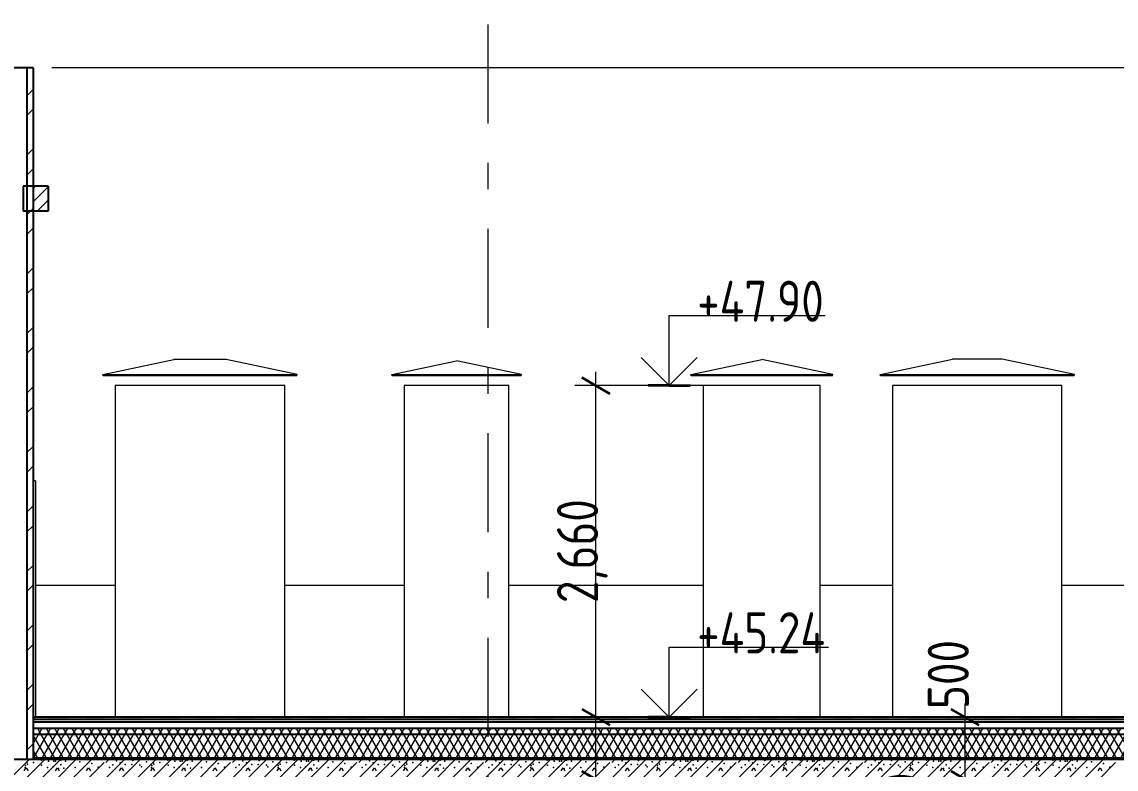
# Model space of a CAD drawing. Header units: millimetres. Extents: x 18162 to 7085488, y 72188 to 247925.
# Drawn here: x 4263873 to 4272658, y 149576 to 155571 of the extents above; entities that cross this region are included whole.
import ezdxf
from ezdxf.enums import TextEntityAlignment as Align

# ---------------------------------------------------------------- set-up
doc = ezdxf.new("R2010")
doc.units = ezdxf.units.MM
doc.header["$MEASUREMENT"] = 0
doc.linetypes.add('Double Dashed', pattern=[1093.611073, 529.166651, -211.666656, 141.111112, -211.666656])
for name, color, linetype in [('Archicad Doors', 7, 'Continuous'), ('Shell - Roof', 7, 'Continuous'), ('Structural - Bearing', 7, 'Continuous'), ('Structural - Grid', 7, 'Continuous')]:
    doc.layers.add(name, color=color, linetype=linetype)
doc.styles.add('GENERATED_STYLE_3', font='', dxfattribs={"width": 0.8})
doc.styles.get('GENERATED_STYLE_3').set_extended_font_data('ISOCPEUR MON')
doc.dimstyles.new('GENERATED_STYLE__12', dxfattribs={"dimtxt": 330.000007, "dimasz": 171, "dimexe": 0.18, "dimexo": 150, "dimgap": 0, "dimtad": 1, "dimdec": 0, "dimzin": 0, "dimdsep": 46, "dimtxsty": 'GENERATED_STYLE_3', "dimblk": 'ARROWHEAD_2', "dimblk1": 'ARROWHEAD_2', "dimblk2": 'ARROWHEAD_2', "dimcen": 0.09, "dimclrd": 13, "dimclre": 13, "dimclrt": 13, "dimadec": 0, "dimazin": 0, "dimtfac": 1, "dimtdec": 4, "dimtmove": 0, "dimatfit": 3, "dimfxl": 1, "dimtolj": 1, "dimtzin": 0, "dimarcsym": 0})
doc.dimstyles.new('GENERATED_STYLE__13', dxfattribs={"dimtxt": 330.000007, "dimasz": 171, "dimexe": 0.18, "dimexo": 0.0625, "dimgap": 0, "dimtad": 1, "dimdec": 0, "dimzin": 0, "dimdsep": 46, "dimtxsty": 'GENERATED_STYLE_3', "dimblk": 'ARROWHEAD_2', "dimblk1": 'ARROWHEAD_2', "dimblk2": 'ARROWHEAD_2', "dimcen": 0.09, "dimse1": 1, "dimse2": 1, "dimclrd": 13, "dimclre": 13, "dimclrt": 13, "dimadec": 0, "dimazin": 0, "dimtfac": 1, "dimtdec": 4, "dimtmove": 0, "dimatfit": 3, "dimfxl": 1, "dimtolj": 1, "dimtzin": 0, "dimarcsym": 0})
pattern_1 = [(45, (4294986.58, 104752.7), (-238.6485, 238.6485), []), (45, (4294907.03, 104832.26), (-238.6485, 238.6485), [])]
pattern_2 = [(0, (4294986.6, 104752.7), (0, 1169.134), [73.125, -601.875]), (0, (4295324.1, 105337.3), (0, 1169.134), [73.125, -601.875]), (60, (4294986.6, 104752.7), (-1012.5, 584.567), [73.125, -601.875]), (60, (4295661.6, 104752.7), (-1012.5, 584.567), [73.125, -601.875]), (120, (4295059.7, 104752.7), (1012.5, 584.567), [73.125, -601.875]), (120, (4295734.7, 104752.7), (1012.5, 584.567), [73.125, -601.875]), (0, (4294986.58, 104865.2), (0, 225), [0, -225, 0, -337.5]), (45, (4295099.08, 104865.2), (-159.099, 159.099), [0, -168.75, 0, -281.25])]
pattern_3 = [(60, (4294986.58, 104752.706), (-51.961524, 30), []), (120, (4294986.58, 104752.706), (51.961524, 30), [])]

# ---------------------------------------------------------------- blocks, each defined once
blk = doc.blocks.new('*X1446', base_point=(4294986.6, 104752.7))
at = {"layer": 'Structural - Bearing', "linetype": 'Continuous', "lineweight": 9}
for points in [[(4264238.8, 149662.7), (4264088.8, 149662.7), (4264088.8, 149652.7), (4264238.8, 149652.7)], [(4264538.8, 149662.7), (4264388.8, 149662.7), (4264388.8, 149652.7), (4264538.8, 149652.7)], [(4264838.8, 149662.7), (4264688.8, 149662.7), (4264688.8, 149652.7), (4264838.8, 149652.7)], [(4265138.8, 149662.7), (4264988.8, 149662.7), (4264988.8, 149652.7), (4265138.8, 149652.7)], [(4265438.8, 149662.7), (4265288.8, 149662.7), (4265288.8, 149652.7), (4265438.8, 149652.7)], [(4265738.8, 149662.7), (4265588.8, 149662.7), (4265588.8, 149652.7), (4265738.8, 149652.7)], [(4266038.8, 149662.7), (4265888.8, 149662.7), (4265888.8, 149652.7), (4266038.8, 149652.7)], [(4266338.8, 149662.7), (4266188.8, 149662.7), (4266188.8, 149652.7), (4266338.8, 149652.7)], [(4266638.8, 149662.7), (4266488.8, 149662.7), (4266488.8, 149652.7), (4266638.8, 149652.7)], [(4266938.8, 149662.7), (4266788.8, 149662.7), (4266788.8, 149652.7), (4266938.8, 149652.7)], [(4267238.8, 149662.7), (4267088.8, 149662.7), (4267088.8, 149652.7), (4267238.8, 149652.7)], [(4267538.8, 149662.7), (4267388.8, 149662.7), (4267388.8, 149652.7), (4267538.8, 149652.7)], [(4267838.8, 149662.7), (4267688.8, 149662.7), (4267688.8, 149652.7), (4267838.8, 149652.7)], [(4268138.8, 149662.7), (4267988.8, 149662.7), (4267988.8, 149652.7), (4268138.8, 149652.7)], [(4268438.8, 149662.7), (4268288.8, 149662.7), (4268288.8, 149652.7), (4268438.8, 149652.7)], [(4268738.8, 149662.7), (4268588.8, 149662.7), (4268588.8, 149652.7), (4268738.8, 149652.7)], [(4269038.8, 149662.7), (4268888.8, 149662.7), (4268888.8, 149652.7), (4269038.8, 149652.7)], [(4269338.8, 149662.7), (4269188.8, 149662.7), (4269188.8, 149652.7), (4269338.8, 149652.7)], [(4269638.8, 149662.7), (4269488.8, 149662.7), (4269488.8, 149652.7), (4269638.8, 149652.7)], [(4269938.8, 149662.7), (4269788.8, 149662.7), (4269788.8, 149652.7), (4269938.8, 149652.7)], [(4270238.8, 149662.7), (4270088.8, 149662.7), (4270088.8, 149652.7), (4270238.8, 149652.7)], [(4270538.8, 149662.7), (4270388.8, 149662.7), (4270388.8, 149652.7), (4270538.8, 149652.7)], [(4270838.8, 149662.7), (4270688.8, 149662.7), (4270688.8, 149652.7), (4270838.8, 149652.7)], [(4271138.8, 149662.7), (4270988.8, 149662.7), (4270988.8, 149652.7), (4271138.8, 149652.7)], [(4271438.8, 149662.7), (4271288.8, 149662.7), (4271288.8, 149652.7), (4271438.8, 149652.7)], [(4271738.8, 149662.7), (4271588.8, 149662.7), (4271588.8, 149652.7), (4271738.8, 149652.7)], [(4272038.8, 149662.7), (4271888.8, 149662.7), (4271888.8, 149652.7), (4272038.8, 149652.7)], [(4272338.8, 149662.7), (4272188.8, 149662.7), (4272188.8, 149652.7), (4272338.8, 149652.7)], [(4272638.8, 149662.7), (4272488.8, 149662.7), (4272488.8, 149652.7), (4272638.8, 149652.7)]]:
    blk.add_hatch(color=7, dxfattribs=at).paths.add_polyline_path(points)
blk = doc.blocks.new('*X1447', base_point=(4294986.6, 104752.7))
at = {"layer": 'Structural - Bearing', "linetype": 'Continuous', "lineweight": 9}
for points in [[(4264088.8, 149972.7), (4264238.8, 149972.7), (4264238.8, 149992.7), (4264088.8, 149992.7)], [(4264388.8, 149972.7), (4264538.8, 149972.7), (4264538.8, 149992.7), (4264388.8, 149992.7)], [(4264688.8, 149972.7), (4264838.8, 149972.7), (4264838.8, 149992.7), (4264688.8, 149992.7)], [(4264988.8, 149972.7), (4265138.8, 149972.7), (4265138.8, 149992.7), (4264988.8, 149992.7)], [(4265288.8, 149972.7), (4265438.8, 149972.7), (4265438.8, 149992.7), (4265288.8, 149992.7)], [(4265588.8, 149972.7), (4265738.8, 149972.7), (4265738.8, 149992.7), (4265588.8, 149992.7)], [(4265888.8, 149972.7), (4266038.8, 149972.7), (4266038.8, 149992.7), (4265888.8, 149992.7)], [(4266188.8, 149972.7), (4266338.8, 149972.7), (4266338.8, 149992.7), (4266188.8, 149992.7)], [(4266488.8, 149972.7), (4266638.8, 149972.7), (4266638.8, 149992.7), (4266488.8, 149992.7)], [(4266788.8, 149972.7), (4266938.8, 149972.7), (4266938.8, 149992.7), (4266788.8, 149992.7)], [(4267088.8, 149972.7), (4267238.8, 149972.7), (4267238.8, 149992.7), (4267088.8, 149992.7)], [(4267388.8, 149972.7), (4267538.8, 149972.7), (4267538.8, 149992.7), (4267388.8, 149992.7)], [(4267688.8, 149972.7), (4267838.8, 149972.7), (4267838.8, 149992.7), (4267688.8, 149992.7)], [(4267988.8, 149972.7), (4268138.8, 149972.7), (4268138.8, 149992.7), (4267988.8, 149992.7)], [(4268288.8, 149972.7), (4268438.8, 149972.7), (4268438.8, 149992.7), (4268288.8, 149992.7)], [(4268588.8, 149972.7), (4268738.8, 149972.7), (4268738.8, 149992.7), (4268588.8, 149992.7)], [(4268888.8, 149972.7), (4269038.8, 149972.7), (4269038.8, 149992.7), (4268888.8, 149992.7)], [(4269188.8, 149972.7), (4269338.8, 149972.7), (4269338.8, 149992.7), (4269188.8, 149992.7)], [(4269488.8, 149972.7), (4269638.8, 149972.7), (4269638.8, 149992.7), (4269488.8, 149992.7)], [(4269788.8, 149972.7), (4269938.8, 149972.7), (4269938.8, 149992.7), (4269788.8, 149992.7)], [(4270088.8, 149972.7), (4270238.8, 149972.7), (4270238.8, 149992.7), (4270088.8, 149992.7)], [(4270388.8, 149972.7), (4270538.8, 149972.7), (4270538.8, 149992.7), (4270388.8, 149992.7)], [(4270688.8, 149972.7), (4270838.8, 149972.7), (4270838.8, 149992.7), (4270688.8, 149992.7)], [(4270988.8, 149972.7), (4271138.8, 149972.7), (4271138.8, 149992.7), (4270988.8, 149992.7)], [(4271288.8, 149972.7), (4271438.8, 149972.7), (4271438.8, 149992.7), (4271288.8, 149992.7)], [(4271588.8, 149972.7), (4271738.8, 149972.7), (4271738.8, 149992.7), (4271588.8, 149992.7)], [(4271888.8, 149972.7), (4272038.8, 149972.7), (4272038.8, 149992.7), (4271888.8, 149992.7)], [(4272188.8, 149972.7), (4272338.8, 149972.7), (4272338.8, 149992.7), (4272188.8, 149992.7)], [(4272488.8, 149972.7), (4272638.8, 149972.7), (4272638.8, 149992.7), (4272488.8, 149992.7)]]:
    blk.add_hatch(color=7, dxfattribs=at).paths.add_polyline_path(points)
blk = doc.blocks.new('*X1448', base_point=(4294986.6, 104752.7))
at = {"layer": 'Structural - Bearing', "color": 7, "linetype": 'Continuous', "lineweight": 9}
for p, q in [((4263772.1, 149492.7), (4263932.1, 149652.7)), ((4263897.1, 149492.7), (4264057.1, 149652.7)), ((4264022.1, 149492.7), (4264182.1, 149652.7)), ((4264147.1, 149492.7), (4264307.1, 149652.7)), ((4264272.1, 149492.7), (4264432.1, 149652.7)), ((4264397.1, 149492.7), (4264532.8, 149628.4)), ((4264547.9, 149628.4), (4264572.2, 149652.7)), ((4264547.9, 149503.4), (4264697.2, 149652.7)), ((4264662.2, 149492.7), (4264822.2, 149652.7)), ((4264787.2, 149492.7), (4264947.2, 149652.7)), ((4264912.2, 149492.7), (4265072.2, 149652.7)), ((4265037.2, 149492.7), (4265197.2, 149652.7)), ((4265162.2, 149492.7), (4265322.2, 149652.7)), ((4265287.2, 149492.7), (4265447.2, 149652.7)), ((4265412.2, 149492.7), (4265547.9, 149628.4)), ((4265563.1, 149628.4), (4265587.3, 149652.7)), ((4265563.1, 149503.4), (4265712.3, 149652.7)), ((4265677.3, 149492.7), (4265837.3, 149652.7)), ((4265802.3, 149492.7), (4265962.3, 149652.7)), ((4265927.3, 149492.7), (4266087.3, 149652.7)), ((4266052.3, 149492.7), (4266212.3, 149652.7)), ((4266177.3, 149492.7), (4266337.3, 149652.7)), ((4266302.3, 149492.7), (4266462.3, 149652.7)), ((4266427.3, 149492.7), (4266563.1, 149628.4)), ((4266578.2, 149628.4), (4266602.5, 149652.7)), ((4266578.2, 149503.4), (4266727.5, 149652.7)), ((4266692.5, 149492.7), (4266852.5, 149652.7)), ((4266817.5, 149492.7), (4266977.5, 149652.7)), ((4266942.5, 149492.7), (4267102.5, 149652.7)), ((4267067.5, 149492.7), (4267227.5, 149652.7)), ((4267192.5, 149492.7), (4267352.5, 149652.7)), ((4267317.5, 149492.7), (4267477.5, 149652.7)), ((4267442.5, 149492.7), (4267578.2, 149628.4)), ((4267593.3, 149628.4), (4267617.6, 149652.7)), ((4267593.3, 149503.4), (4267742.6, 149652.7)), ((4267707.6, 149492.7), (4267867.6, 149652.7)), ((4267832.6, 149492.7), (4267992.6, 149652.7)), ((4267957.6, 149492.7), (4268117.6, 149652.7)), ((4268082.6, 149492.7), (4268242.6, 149652.7)), ((4268207.6, 149492.7), (4268367.6, 149652.7)), ((4268332.6, 149492.7), (4268492.6, 149652.7)), ((4268457.6, 149492.7), (4268593.3, 149628.4)), ((4268608.4, 149628.4), (4268632.7, 149652.7)), ((4268608.4, 149503.4), (4268757.7, 149652.7)), ((4268722.7, 149492.7), (4268882.7, 149652.7)), ((4268847.7, 149492.7), (4269007.7, 149652.7)), ((4268972.7, 149492.7), (4269132.7, 149652.7)), ((4269097.7, 149492.7), (4269257.7, 149652.7)), ((4269222.7, 149492.7), (4269382.7, 149652.7)), ((4269347.7, 149492.7), (4269507.7, 149652.7)), ((4269472.7, 149492.7), (4269608.4, 149628.4)), ((4269623.6, 149628.4), (4269647.8, 149652.7)), ((4269623.6, 149503.4), (4269772.8, 149652.7)), ((4269737.8, 149492.7), (4269897.8, 149652.7)), ((4269862.8, 149492.7), (4270022.8, 149652.7)), ((4269987.8, 149492.7), (4270147.8, 149652.7)), ((4270112.8, 149492.7), (4270272.8, 149652.7)), ((4270237.8, 149492.7), (4270397.8, 149652.7)), ((4270362.8, 149492.7), (4270522.8, 149652.7)), ((4270487.8, 149492.7), (4270623.6, 149628.4)), ((4270638.7, 149628.4), (4270663, 149652.7)), ((4270638.7, 149503.4), (4270788, 149652.7)), ((4270753, 149492.7), (4270913, 149652.7)), ((4270878, 149492.7), (4271038, 149652.7)), ((4271003, 149492.7), (4271163, 149652.7)), ((4271128, 149492.7), (4271288, 149652.7)), ((4271253, 149492.7), (4271413, 149652.7)), ((4271378, 149492.7), (4271538, 149652.7)), ((4271503, 149492.7), (4271638.7, 149628.4)), ((4271653.8, 149628.4), (4271678.1, 149652.7)), ((4271653.8, 149503.4), (4271803.1, 149652.7)), ((4271768.1, 149492.7), (4271928.1, 149652.7)), ((4271893.1, 149492.7), (4272053.1, 149652.7)), ((4272018.1, 149492.7), (4272178.1, 149652.7)), ((4272143.1, 149492.7), (4272303.1, 149652.7)), ((4272268.1, 149492.7), (4272428.1, 149652.7)), ((4272393.1, 149492.7), (4272553.1, 149652.7)), ((4272518.1, 149492.7), (4272653.8, 149628.4)), ((4263892.7, 149560.8), (4263907.8, 149586.8)), ((4263907.8, 149586.8), (4263922.7, 149560.7)), ((4264142.7, 149560.8), (4264157.8, 149586.8)), ((4264157.8, 149586.8), (4264172.7, 149560.7)), ((4264392.7, 149560.8), (4264407.8, 149586.8)), ((4264407.8, 149586.8), (4264422.7, 149560.7)), ((4264657.8, 149560.8), (4264672.9, 149586.8)), ((4264672.9, 149586.8), (4264687.8, 149560.7)), ((4264907.8, 149560.8), (4264922.9, 149586.8)), ((4264922.9, 149586.8), (4264937.8, 149560.7)), ((4265157.8, 149560.8), (4265172.9, 149586.8)), ((4265172.9, 149586.8), (4265187.8, 149560.7)), ((4265407.8, 149560.8), (4265422.9, 149586.8)), ((4265422.9, 149586.8), (4265437.8, 149560.7)), ((4265672.9, 149560.8), (4265688.1, 149586.8)), ((4265688.1, 149586.8), (4265703, 149560.7)), ((4265922.9, 149560.8), (4265938.1, 149586.8)), ((4265938.1, 149586.8), (4265953, 149560.7)), ((4266172.9, 149560.8), (4266188.1, 149586.8)), ((4266188.1, 149586.8), (4266203, 149560.7)), ((4266422.9, 149560.8), (4266438.1, 149586.8)), ((4266438.1, 149586.8), (4266453, 149560.7)), ((4266688.1, 149560.8), (4266703.2, 149586.8)), ((4266703.2, 149586.8), (4266718.1, 149560.7)), ((4266938.1, 149560.8), (4266953.2, 149586.8)), ((4266953.2, 149586.8), (4266968.1, 149560.7)), ((4267188.1, 149560.8), (4267203.2, 149586.8)), ((4267203.2, 149586.8), (4267218.1, 149560.7)), ((4267438.1, 149560.8), (4267453.2, 149586.8)), ((4267453.2, 149586.8), (4267468.1, 149560.7)), ((4267703.2, 149560.8), (4267718.3, 149586.8)), ((4267718.3, 149586.8), (4267733.2, 149560.7)), ((4267953.2, 149560.8), (4267968.3, 149586.8)), ((4267968.3, 149586.8), (4267983.2, 149560.7)), ((4268203.2, 149560.8), (4268218.3, 149586.8)), ((4268218.3, 149586.8), (4268233.2, 149560.7)), ((4268453.2, 149560.8), (4268468.3, 149586.8)), ((4268468.3, 149586.8), (4268483.2, 149560.7)), ((4268718.3, 149560.8), (4268733.4, 149586.8)), ((4268733.4, 149586.8), (4268748.3, 149560.7)), ((4268968.3, 149560.8), (4268983.4, 149586.8)), ((4268983.4, 149586.8), (4268998.3, 149560.7)), ((4269218.3, 149560.8), (4269233.4, 149586.8)), ((4269233.4, 149586.8), (4269248.3, 149560.7)), ((4269468.3, 149560.8), (4269483.4, 149586.8)), ((4269483.4, 149586.8), (4269498.3, 149560.7)), ((4269733.4, 149560.8), (4269748.6, 149586.8)), ((4269748.6, 149586.8), (4269763.5, 149560.7)), ((4269983.4, 149560.8), (4269998.6, 149586.8)), ((4269998.6, 149586.8), (4270013.5, 149560.7)), ((4270233.4, 149560.8), (4270248.6, 149586.8)), ((4270248.6, 149586.8), (4270263.5, 149560.7)), ((4270483.4, 149560.8), (4270498.6, 149586.8)), ((4270498.6, 149586.8), (4270513.5, 149560.7)), ((4270748.6, 149560.8), (4270763.7, 149586.8)), ((4270763.7, 149586.8), (4270778.6, 149560.7)), ((4270998.6, 149560.8), (4271013.7, 149586.8)), ((4271013.7, 149586.8), (4271028.6, 149560.7)), ((4271248.6, 149560.8), (4271263.7, 149586.8)), ((4271263.7, 149586.8), (4271278.6, 149560.7)), ((4271498.6, 149560.8), (4271513.7, 149586.8)), ((4271513.7, 149586.8), (4271528.6, 149560.7)), ((4271763.7, 149560.8), (4271778.8, 149586.8)), ((4271778.8, 149586.8), (4271793.7, 149560.7)), ((4272013.7, 149560.8), (4272028.8, 149586.8)), ((4272028.8, 149586.8), (4272043.7, 149560.7)), ((4272263.7, 149560.8), (4272278.8, 149586.8)), ((4272278.8, 149586.8), (4272293.7, 149560.7)), ((4272513.7, 149560.8), (4272528.8, 149586.8)), ((4272528.8, 149586.8), (4272543.7, 149560.7))]:
    blk.add_line(p, q, dxfattribs=at)
for p in [(4263901.4, 149604.2), (4263912.2, 149629), (4263917.3, 149615.4), (4263966.3, 149627.4), (4264029.5, 149647.4), (4264031.2, 149607.3), (4264086.2, 149639.3), (4264128.6, 149638.2), (4264144, 149639.8), (4264185.8, 149647.5), (4264186.5, 149609), (4264224, 149639.3), (4264339.5, 149635.1), (4264434.6, 149619.7), (4264603, 149610.6), (4264632.6, 149640.6), (4264661.8, 149626.1), (4264703.3, 149612), (4264755, 149611.6), (4264762.7, 149644.5), (4264820.7, 149607.7), (4264873.4, 149634.2), (4264916.6, 149604.2), (4264927.4, 149629), (4264932.4, 149615.4), (4264981.5, 149627.4), (4265044.6, 149647.4), (4265046.4, 149607.3), (4265101.4, 149639.3), (4265143.7, 149638.2), (4265159.2, 149639.8), (4265200.9, 149647.5), (4265201.6, 149609), (4265239.2, 149639.3), (4265354.6, 149635.1), (4265449.7, 149619.7), (4265618.1, 149610.6), (4265647.8, 149640.6), (4265676.9, 149626.1), (4265718.4, 149612), (4265770.2, 149611.6), (4265777.8, 149644.5), (4265835.8, 149607.7), (4265888.6, 149634.2), (4265931.7, 149604.2), (4265942.5, 149629), (4265947.6, 149615.4), (4265996.6, 149627.4), (4266059.7, 149647.4), (4266061.5, 149607.3), (4266116.5, 149639.3), (4266158.8, 149638.2), (4266174.3, 149639.8), (4266216, 149647.5), (4266216.7, 149609), (4266254.3, 149639.3), (4266369.8, 149635.1), (4266464.8, 149619.7), (4266633.3, 149610.6), (4266662.9, 149640.6), (4266692.1, 149626.1), (4266733.6, 149612), (4266785.3, 149611.6), (4266792.9, 149644.5), (4266851, 149607.7), (4266903.7, 149634.2), (4266946.8, 149604.2), (4266957.6, 149629), (4266962.7, 149615.4), (4267011.7, 149627.4), (4267074.9, 149647.4), (4267076.6, 149607.3), (4267131.6, 149639.3), (4267174, 149638.2), (4267189.4, 149639.8), (4267231.1, 149647.5), (4267231.9, 149609), (4267269.4, 149639.3), (4267384.9, 149635.1), (4267479.9, 149619.7), (4267648.4, 149610.6), (4267678, 149640.6), (4267707.2, 149626.1), (4267748.7, 149612), (4267800.4, 149611.6), (4267808.1, 149644.5), (4267866.1, 149607.7), (4267918.8, 149634.2), (4267961.9, 149604.2), (4267972.8, 149629), (4267977.8, 149615.4), (4268026.8, 149627.4), (4268090, 149647.4), (4268091.7, 149607.3), (4268146.8, 149639.3), (4268189.1, 149638.2), (4268204.6, 149639.8), (4268246.3, 149647.5), (4268247, 149609), (4268284.5, 149639.3), (4268400, 149635.1), (4268495.1, 149619.7), (4268663.5, 149610.6), (4268693.1, 149640.6), (4268722.3, 149626.1), (4268763.8, 149612), (4268815.5, 149611.6), (4268823.2, 149644.5), (4268881.2, 149607.7), (4268933.9, 149634.2), (4268977.1, 149604.2), (4268987.9, 149629), (4268993, 149615.4), (4269042, 149627.4), (4269105.1, 149647.4), (4269106.9, 149607.3), (4269161.9, 149639.3), (4269204.2, 149638.2), (4269219.7, 149639.8), (4269261.4, 149647.5), (4269262.1, 149609), (4269299.7, 149639.3), (4269415.1, 149635.1), (4269510.2, 149619.7), (4269678.6, 149610.6), (4269708.3, 149640.6), (4269737.5, 149626.1), (4269778.9, 149612), (4269830.7, 149611.6), (4269838.3, 149644.5), (4269896.3, 149607.7), (4269949.1, 149634.2), (4269992.2, 149604.2), (4270003, 149629), (4270008.1, 149615.4), (4270057.1, 149627.4), (4270120.2, 149647.4), (4270122, 149607.3), (4270177, 149639.3), (4270219.3, 149638.2), (4270234.8, 149639.8), (4270276.5, 149647.5), (4270277.2, 149609), (4270314.8, 149639.3), (4270430.3, 149635.1), (4270525.3, 149619.7), (4270693.8, 149610.6), (4270723.4, 149640.6), (4270752.6, 149626.1), (4270794.1, 149612), (4270845.8, 149611.6), (4270853.4, 149644.5), (4270911.5, 149607.7), (4270964.2, 149634.2), (4271007.3, 149604.2), (4271018.1, 149629), (4271023.2, 149615.4), (4271072.2, 149627.4), (4271135.4, 149647.4), (4271137.1, 149607.3), (4271192.1, 149639.3), (4271234.5, 149638.2), (4271249.9, 149639.8), (4271291.7, 149647.5), (4271292.4, 149609), (4271329.9, 149639.3), (4271445.4, 149635.1), (4271540.4, 149619.7), (4271708.9, 149610.6), (4271738.5, 149640.6), (4271767.7, 149626.1), (4271809.2, 149612), (4271860.9, 149611.6), (4271868.6, 149644.5), (4271926.6, 149607.7), (4271979.3, 149634.2), (4272022.4, 149604.2), (4272033.3, 149629), (4272038.3, 149615.4), (4272087.3, 149627.4), (4272150.5, 149647.4), (4272152.2, 149607.3), (4272207.3, 149639.3), (4272249.6, 149638.2), (4272265.1, 149639.8), (4272306.8, 149647.5), (4272307.5, 149609), (4272345, 149639.3), (4272460.5, 149635.1), (4272555.6, 149619.7), (4263899.5, 149587.8), (4264079.8, 149587.8), (4264121, 149591.7), (4264166.1, 149580.1), (4264211.2, 149582), (4264301.2, 149589.7), (4264485.5, 149591.7), (4264576, 149589.1), (4264833.6, 149594.2), (4264914.7, 149587.8), (4265094.9, 149587.8), (4265136.2, 149591.7), (4265181.2, 149580.1), (4265226.4, 149582), (4265316.3, 149589.7), (4265500.6, 149591.7), (4265591.1, 149589.1), (4265848.8, 149594.2), (4265929.8, 149587.8), (4266110.1, 149587.8), (4266151.3, 149591.7), (4266196.3, 149580.1), (4266241.5, 149582), (4266331.4, 149589.7), (4266515.7, 149591.7), (4266606.2, 149589.1), (4266863.9, 149594.2), (4266944.9, 149587.8), (4267125.2, 149587.8), (4267166.4, 149591.7), (4267211.5, 149580.1), (4267256.6, 149582), (4267346.5, 149589.7), (4267530.8, 149591.7), (4267621.3, 149589.1), (4267879, 149594.2), (4267960, 149587.8), (4268140.3, 149587.8), (4268181.5, 149591.7), (4268226.6, 149580.1), (4268271.7, 149582), (4268361.7, 149589.7), (4268546, 149591.7), (4268636.5, 149589.1), (4268894.1, 149594.2), (4268975.2, 149587.8), (4269155.4, 149587.8), (4269196.7, 149591.7), (4269241.7, 149580.1), (4269286.9, 149582), (4269376.8, 149589.7), (4269561.1, 149591.7), (4269651.6, 149589.1), (4269909.3, 149594.2), (4269990.3, 149587.8), (4270170.6, 149587.8), (4270211.8, 149591.7), (4270256.8, 149580.1), (4270302, 149582), (4270391.9, 149589.7), (4270576.2, 149591.7), (4270666.7, 149589.1), (4270924.4, 149594.2), (4271005.4, 149587.8), (4271185.7, 149587.8), (4271226.9, 149591.7), (4271272, 149580.1), (4271317.1, 149582), (4271407, 149589.7), (4271591.3, 149591.7), (4271681.9, 149589.1), (4271939.5, 149594.2), (4272020.5, 149587.8), (4272200.8, 149587.8), (4272242, 149591.7), (4272287.1, 149580.1), (4272332.2, 149582), (4272422.2, 149589.7), (4272606.5, 149591.7)]:
    blk.add_point(p, dxfattribs=at)
blk = doc.blocks.new('Standard grid marker[366]_3', base_point=(4267613.1, 164752.7))
at = {"layer": 'Structural - Grid', "color": 13, "linetype": 'Double Dashed', "lineweight": 13, "ltscale": 1.5}
blk.add_line((4267613.1, 163752.7), (4267613.1, 97752.7), dxfattribs=at)
at = {"layer": 'Structural - Grid', "color": 13, "lineweight": 13, "style": 'GENERATED_STYLE_3'}
blk.add_attdef('AC_MarkerText_1', text='', height=375, rotation=360, dxfattribs=at).set_placement((4267613.1, 96490.2), align=Align.TOP_CENTER)
blk = doc.blocks.new('*D1581', base_point=(4294986.6, 104752.7))
at = {"color": 12, "linetype": 'Continuous', "lineweight": 35}
for p, q in [((4278728.2, 155137.8), (4278503.2, 155267.7)), ((4278503.2, 151117.7), (4278728.2, 150987.8))]:
    blk.add_line(p, q, dxfattribs=at)
at = {"color": 13, "linetype": 'Continuous', "lineweight": 13}
for p, q in [((4278615.7, 155202.7), (4278615.7, 155312.7)), ((4278784.5, 155202.7), (4264113.1, 155202.7)), ((4278615.7, 151052.7), (4278615.7, 155202.7)), ((4278784.5, 151052.7), (4274613.1, 151052.7))]:
    blk.add_line(p, q, dxfattribs=at)
at = {"color": 13, "lineweight": 13, "insert": (4278711.4, 152725.9), "char_height": 330, "attachment_point": 7, "rotation": 90, "style": 'GENERATED_STYLE_3'}
blk.add_mtext('\\A1;{\\pql;\\fISOCPEUR MON|b0|i0|c0|p0;\\W0.800000;4,150}', dxfattribs=at)
blk = doc.blocks.new('ARROWHEAD_2')
at = {"color": 0, "linetype": 'Continuous', "lineweight": 0}
for p, q in [((-0.378, -0.655), (0.378, 0.655)), ((0, 0), (-1, 0))]:
    blk.add_line(p, q, dxfattribs=at)
blk = doc.blocks.new('*D1677', base_point=(4294986.6, 104752.7))
at = {"color": 12, "linetype": 'Continuous', "lineweight": 35}
for p, q in [((4268368, 149557.7), (4268593, 149427.8)), ((4268368, 146817.7), (4268593, 146687.8))]:
    blk.add_line(p, q, dxfattribs=at)
at = {"color": 13, "linetype": 'Continuous', "lineweight": 13}
for p, q in [((4268649.2, 149492.7), (4268311.7, 149492.7)), ((4268480.5, 146752.7), (4268480.5, 149492.7)), ((4268649.2, 146752.7), (4268311.7, 146752.7))]:
    blk.add_line(p, q, dxfattribs=at)
at = {"color": 13, "lineweight": 13, "char_height": 330, "attachment_point": 7, "rotation": 90, "style": 'GENERATED_STYLE_3'}
for s, insert in [('\\A1;{\\pql;\\fISOCPEUR MON|b0|i0|c0|p0;\\W0.800000;500}', (4268510.3, 148874.4)), ('\\A1;{\\pql;\\fISOCPEUR MON|b0|i0|c0|p0;\\W0.800000;2,740}', (4268576.1, 147417.9))]:
    blk.add_mtext(s, dxfattribs=dict(at, insert=insert))
blk = doc.blocks.new('*D1678', base_point=(4294986.6, 104752.7))
at = {"color": 12, "linetype": 'Continuous', "lineweight": 35}
for p, q in [((4268368, 150057.7), (4268593, 149927.8)), ((4268368, 149557.7), (4268593, 149427.8))]:
    blk.add_line(p, q, dxfattribs=at)
at = {"color": 13, "linetype": 'Continuous', "lineweight": 13}
for p, q in [((4268649.2, 149992.7), (4268311.7, 149992.7)), ((4268480.5, 149492.7), (4268480.5, 149992.7)), ((4268649.2, 149492.7), (4268311.7, 149492.7))]:
    blk.add_line(p, q, dxfattribs=at)
blk = doc.blocks.new('*D1679', base_point=(4294986.6, 104752.7))
at = {"color": 12, "linetype": 'Continuous', "lineweight": 35}
for p, q in [((4268593, 152587.8), (4268368, 152717.7)), ((4268368, 150057.7), (4268593, 149927.8))]:
    blk.add_line(p, q, dxfattribs=at)
at = {"color": 13, "linetype": 'Continuous', "lineweight": 13}
for p, q in [((4268480.5, 152652.7), (4268480.5, 152762.7)), ((4270133.1, 152652.7), (4268311.7, 152652.7)), ((4268480.5, 149992.7), (4268480.5, 152652.7)), ((4268649.2, 149992.7), (4268311.7, 149992.7))]:
    blk.add_line(p, q, dxfattribs=at)
at = {"color": 13, "lineweight": 13, "insert": (4268576.1, 150907.7), "char_height": 330, "attachment_point": 7, "rotation": 90, "style": 'GENERATED_STYLE_3'}
blk.add_mtext('\\A1;{\\pql;\\fISOCPEUR MON|b0|i0|c0|p0;\\W0.800000;2,660}', dxfattribs=at)
blk = doc.blocks.new('*D1730', base_point=(4294986.6, 104752.7))
at = {"color": 12, "linetype": 'Continuous', "lineweight": 35}
for p, q in [((4271333.2, 149117.7), (4271558.2, 148987.8)), ((4271333.2, 146817.7), (4271558.2, 146687.8))]:
    blk.add_line(p, q, dxfattribs=at)
at = {"color": 13, "linetype": 'Continuous', "lineweight": 13}
for p, q in [((4271614.4, 149052.7), (4270763.1, 149052.7)), ((4271445.7, 146752.7), (4271445.7, 149052.7)), ((4271614.4, 146752.7), (4271276.9, 146752.7))]:
    blk.add_line(p, q, dxfattribs=at)
at = {"color": 13, "lineweight": 13, "char_height": 330, "attachment_point": 7, "rotation": 90, "style": 'GENERATED_STYLE_3'}
for s, insert in [('\\A1;{\\pql;\\fISOCPEUR MON|b0|i0|c0|p0;\\W0.800000;440}', (4271096, 148969.7)), ('\\A1;{\\pql;\\fISOCPEUR MON|b0|i0|c0|p0;\\W0.800000;2,300}', (4271541.3, 147764.4)), ('\\A1;{\\pql;\\fISOCPEUR MON|b0|i0|c0|p0;\\W0.800000;260}', (4271475.5, 146817.7))]:
    blk.add_mtext(s, dxfattribs=dict(at, insert=insert))
blk = doc.blocks.new('*D1732', base_point=(4294986.6, 104752.7))
at = {"color": 12, "linetype": 'Continuous', "lineweight": 35}
for p, q in [((4271558.2, 149927.8), (4271333.2, 150057.7)), ((4271333.2, 149557.7), (4271558.2, 149427.8))]:
    blk.add_line(p, q, dxfattribs=at)
at = {"color": 13, "linetype": 'Continuous', "lineweight": 13}
for p, q in [((4271445.7, 149992.7), (4271445.7, 150102.7)), ((4271614.4, 149992.7), (4271276.9, 149992.7)), ((4271445.7, 149492.7), (4271445.7, 149992.7)), ((4271614.4, 149492.7), (4271276.9, 149492.7))]:
    blk.add_line(p, q, dxfattribs=at)
at = {"color": 13, "lineweight": 13, "insert": (4271475.5, 150057.7), "char_height": 330, "attachment_point": 7, "rotation": 90, "style": 'GENERATED_STYLE_3'}
blk.add_mtext('\\A1;{\\pql;\\fISOCPEUR MON|b0|i0|c0|p0;\\W0.800000;500}', dxfattribs=at)
blk = doc.blocks.new('*D1763', base_point=(4294986.6, 104752.7))
at = {"color": 12, "linetype": 'Continuous', "lineweight": 35}
for p, q in [((4261661.1, 149557.7), (4261886.1, 149427.8)), ((4261661.1, 146817.7), (4261886.1, 146687.8))]:
    blk.add_line(p, q, dxfattribs=at)
at = {"color": 13, "linetype": 'Continuous', "lineweight": 13}
for p, q in [((4261942.3, 149492.7), (4261604.8, 149492.7)), ((4261773.6, 146752.7), (4261773.6, 149492.7)), ((4261942.3, 146752.7), (4261604.8, 146752.7))]:
    blk.add_line(p, q, dxfattribs=at)
at = {"color": 13, "lineweight": 13, "char_height": 330, "attachment_point": 7, "rotation": 90, "style": 'GENERATED_STYLE_3'}
for s, insert in [('\\A1;{\\pql;\\fISOCPEUR MON|b0|i0|c0|p0;\\W0.800000;260}', (4261803.4, 148874.4)), ('\\A1;{\\pql;\\fISOCPEUR MON|b0|i0|c0|p0;\\W0.800000;2,740}', (4261869.2, 147417.9))]:
    blk.add_mtext(s, dxfattribs=dict(at, insert=insert))
blk = doc.blocks.new('*D1764', base_point=(4294986.6, 104752.7))
at = {"color": 12, "linetype": 'Continuous', "lineweight": 35}
for p, q in [((4261661.1, 149817.7), (4261886.1, 149687.8)), ((4261661.1, 149557.7), (4261886.1, 149427.8))]:
    blk.add_line(p, q, dxfattribs=at)
at = {"color": 13, "linetype": 'Continuous', "lineweight": 13}
for p, q in [((4261942.3, 149752.7), (4261604.8, 149752.7)), ((4261773.6, 149492.7), (4261773.6, 149752.7)), ((4261942.3, 149492.7), (4261604.8, 149492.7))]:
    blk.add_line(p, q, dxfattribs=at)

msp = doc.modelspace()

# ---------------------------------------------------------------- hatches: boundary and pattern name
at = {"layer": 'Structural - Bearing', "linetype": 'Continuous', "lineweight": 9}
h = msp.add_hatch(dxfattribs=at)
h.set_pattern_fill('Steel_0003', style=0, pattern_type=2)
h.set_pattern_definition(pattern_1)
h.paths.add_polyline_path([(4263963.1, 155202.7), (4263913.1, 155202.7), (4263913.1, 153702.7), (4263963.1, 153702.7)])
h = msp.add_hatch(dxfattribs=at)
h.set_pattern_fill('Common_Brick_0003', style=0, pattern_type=2)
h.set_pattern_definition([(45, (4294986.58, 104752.706), (-53.03301, 53.03301), [])])
h.paths.add_polyline_path([(4263963.1, 154252.7), (4263963.1, 154052.7), (4264083.1, 154052.7), (4264083.1, 154252.7)])
h = msp.add_hatch(dxfattribs=at)
h.set_pattern_fill('Steel_0003', style=0, pattern_type=2)
h.set_pattern_definition(pattern_1)
h.paths.add_polyline_path([(4263963.1, 153702.7), (4263913.1, 153702.7), (4263913.1, 149652.7), (4263963.1, 149652.7)])
h = msp.add_hatch(dxfattribs=at)
h.set_pattern_fill('Lightweight_Concrete_0003', style=0, pattern_type=2)
h.set_pattern_definition(pattern_2)
h.paths.add_polyline_path([(4274013.1, 149972.7), (4263963.1, 149972.7), (4263963.1, 149952.7), (4274013.1, 149952.7)])
h = msp.add_hatch(dxfattribs=at)
h.set_pattern_fill('Lightweight_Concrete_0003', style=0, pattern_type=2)
h.set_pattern_definition(pattern_2)
h.paths.add_polyline_path([(4274013.1, 149952.7), (4263963.1, 149952.7), (4263963.1, 149902.7), (4274013.1, 149902.7)])
h = msp.add_hatch(dxfattribs=at)
h.set_pattern_fill('Batt_Insulation_0003', style=0, pattern_type=2)
h.set_pattern_definition(pattern_3)
h.paths.add_polyline_path([(4274013.1, 149902.7), (4263963.1, 149902.7), (4263963.1, 149852.7), (4274013.1, 149852.7)])
h = msp.add_hatch(dxfattribs=at)
h.set_pattern_fill('Batt_Insulation_0003', style=0, pattern_type=2)
h.set_pattern_definition(pattern_3)
h.paths.add_polyline_path([(4274013.1, 149852.7), (4263963.1, 149852.7), (4263963.1, 149662.7), (4274013.1, 149662.7)])

# ---------------------------------------------------------------- linework, layer by layer
at = {"color": 13, "linetype": 'Continuous', "lineweight": 13}
for p, q in [((4269069.5, 152652.7), (4269069.5, 153215.2)), ((4269069.5, 153215.2), (4270322, 153215.2)), ((4269069.5, 152652.7), (4268844.5, 152877.7)), ((4269294.5, 152877.7), (4269069.5, 152652.7)), ((4269069.5, 149992.7), (4269069.5, 150555.2)), ((4269069.5, 150555.2), (4270348.4, 150555.2)), ((4269069.5, 149992.7), (4268844.5, 150217.7)), ((4269294.5, 150217.7), (4269069.5, 149992.7))]:
    msp.add_line(p, q, dxfattribs=at)
at = {"color": 12, "linetype": 'Continuous', "lineweight": 35}
for p, q in [((4269069.5, 152652.7), (4268900.7, 152652.7)), ((4269069.5, 152652.7), (4269238.2, 152652.7)), ((4269069.5, 149992.7), (4268900.7, 149992.7)), ((4269069.5, 149992.7), (4269238.2, 149992.7))]:
    msp.add_line(p, q, dxfattribs=at)
at = {"layer": 'Archicad Doors', "color": 7, "linetype": 'Continuous', "lineweight": 9}
for q in [(4263963.1, 151889.7), (4263982.1, 149992.7)]:
    msp.add_line((4263982.1, 151889.7), q, dxfattribs=at)
at = {"layer": 'Shell - Roof', "color": 7, "linetype": 'Continuous', "lineweight": 9}
for p, q in [((4264523.1, 152741.6), (4265093.1, 152862.8)), ((4265513.1, 152862.8), (4265093.1, 152862.8)), ((4266083.1, 152741.6), (4265513.1, 152862.8)), ((4269243.1, 152741.6), (4269813.1, 152862.8)), ((4270383.1, 152741.6), (4269813.1, 152862.8)), ((4270763.1, 152741.6), (4271343.1, 152864.9)), ((4271743.1, 152864.9), (4271343.1, 152864.9)), ((4272323.1, 152741.6), (4271743.1, 152864.9)), ((4266843.1, 152741.6), (4267363.1, 152852.2)), ((4267883.1, 152741.6), (4267363.1, 152852.2)), ((4264523.1, 152741.6), (4266083.1, 152741.6)), ((4264525.2, 152731.9), (4264523.1, 152741.6)), ((4266081, 152731.9), (4264525.2, 152731.9)), ((4266081, 152731.9), (4266083.1, 152741.6)), ((4266843.1, 152741.6), (4267883.1, 152741.6)), ((4266845.2, 152731.9), (4266843.1, 152741.6)), ((4267881, 152731.9), (4266845.2, 152731.9)), ((4267881, 152731.9), (4267883.1, 152741.6)), ((4269243.1, 152741.6), (4270383.1, 152741.6)), ((4269245.2, 152731.9), (4269243.1, 152741.6)), ((4270381, 152731.9), (4269245.2, 152731.9)), ((4270381, 152731.9), (4270383.1, 152741.6)), ((4270763.1, 152741.6), (4272323.1, 152741.6)), ((4270765.2, 152731.9), (4270763.1, 152741.6)), ((4272321, 152731.9), (4270765.2, 152731.9)), ((4272321, 152731.9), (4272323.1, 152741.6))]:
    msp.add_line(p, q, dxfattribs=at)
at = {"layer": 'Structural - Bearing', "color": 7, "linetype": 'Continuous', "lineweight": 25}
for p, q in [((4263913.1, 155202.7), (4263913.1, 153702.7)), ((4263963.1, 155202.7), (4263963.1, 153702.7)), ((4263883.1, 154252.7), (4263883.1, 154052.7)), ((4264083.1, 154252.7), (4263883.1, 154252.7)), ((4264083.1, 154252.7), (4264083.1, 154052.7)), ((4264083.1, 154052.7), (4263883.1, 154052.7)), ((4263913.1, 153702.7), (4263913.1, 149652.7)), ((4263963.1, 153702.7), (4263963.1, 149992.7)), ((4274013.1, 149992.7), (4263963.1, 149992.7)), ((4274013.1, 149972.7), (4263963.1, 149972.7)), ((4274013.1, 149952.7), (4263963.1, 149952.7)), ((4274013.1, 149902.7), (4263963.1, 149902.7)), ((4274013.1, 149852.7), (4263963.1, 149852.7)), ((4274013.1, 149662.7), (4263963.1, 149662.7))]:
    msp.add_line(p, q, dxfattribs=at)
at = {"layer": 'Structural - Bearing', "color": 7, "linetype": 'Continuous', "lineweight": 9}
for p, q in [((4265983.1, 152652.7), (4264623.1, 152652.7)), ((4264623.1, 152652.7), (4264623.1, 149992.7)), ((4265983.1, 149992.7), (4265983.1, 152652.7)), ((4267783.1, 152652.7), (4266943.1, 152652.7)), ((4266943.1, 152652.7), (4266943.1, 149992.7)), ((4267783.1, 149992.7), (4267783.1, 152652.7)), ((4270283.1, 152652.7), (4269343.1, 152652.7)), ((4269343.1, 152652.7), (4269343.1, 149992.7)), ((4270283.1, 149992.7), (4270283.1, 152652.7)), ((4272223.1, 152652.7), (4270863.1, 152652.7)), ((4270863.1, 152652.7), (4270863.1, 149992.7)), ((4272223.1, 149992.7), (4272223.1, 152652.7)), ((4263982.1, 151052.7), (4264623.1, 151052.7)), ((4265983.1, 151052.7), (4266943.1, 151052.7)), ((4267783.1, 151052.7), (4269343.1, 151052.7)), ((4270283.1, 151052.7), (4270863.1, 151052.7)), ((4272223.1, 151052.7), (4274013.1, 151052.7))]:
    msp.add_line(p, q, dxfattribs=at)
at = {"layer": 'Structural - Bearing', "color": 7, "linetype": 'Continuous', "lineweight": 25, "flags": 128}
for points in [[(4263963.1, 155202.7), (4263913.1, 155202.7), (4263863.1, 155202.7), (4263713.1, 155202.7), (4263513.1, 155202.7)], [(4263963.1, 149992.7), (4263963.1, 149972.7), (4263963.1, 149952.7), (4263963.1, 149902.7), (4263963.1, 149852.7), (4263963.1, 149662.7), (4263963.1, 149652.7)], [(4274013.1, 149652.7), (4263963.1, 149652.7), (4263913.1, 149652.7), (4263863.1, 149652.7), (4263713.1, 149652.7)]]:
    msp.add_lwpolyline(points, dxfattribs=at)

# ---------------------------------------------------------------- block references
at = {"layer": 'Structural - Bearing', "lineweight": 0}
for name in ['*X1447', '*X1448', '*X1446']:
    msp.add_blockref(name, (4294986.6, 104752.7), dxfattribs=at)
at = {"layer": 'Structural - Grid', "color": 13, "linetype": 'Continuous', "lineweight": 13}
msp.add_blockref('Standard grid marker[366]_3', (4267613.1, 164752.7), dxfattribs=at)

# ---------------------------------------------------------------- texts
at = {"color": 13, "lineweight": 13, "char_height": 330, "attachment_point": 7, "style": 'GENERATED_STYLE_3'}
for s, insert in [('\\A1;{\\pql;\\fISOCPEUR MON|b0|i0|c0|p0;\\W0.800000;+47.90}', (4269294.5, 153164.4)), ('\\A1;{\\pql;\\fISOCPEUR MON|b0|i0|c0|p0;\\W0.800000;+45.24}', (4269294.5, 150504.4))]:
    msp.add_mtext(s, dxfattribs=dict(at, insert=insert))

# ---------------------------------------------------------------- dimensions: what is measured, and where the dimension line sits
at = {"color": 13, "linetype": 'Continuous', "lineweight": 13}
for base, p1, p2, dimstyle, picture, middle in [((4278615.7, 155202.7), (4274463.1, 151052.7), (4263963.1, 155202.7), 'GENERATED_STYLE__12', '*D1581', (4278384.7, 153278.7)), ((4268480.5, 152652.7), (4268988.1, 149992.7), (4270283.1, 152652.7), 'GENERATED_STYLE__12', '*D1679', (4268249.5, 151460.5)), ((4271445.7, 149992.7), (4268963.1, 149492.7), (4268988.1, 149992.7), 'GENERATED_STYLE__12', '*D1732', (4271214.7, 150434.4)), ((4268480.5, 149992.7), (4268963.1, 149492.7), (4268988.1, 149992.7), 'GENERATED_STYLE__12', '*D1678', (4268249.5, 149251.1)), ((4261773.6, 149752.7), (4268963.1, 149492.7), (4263513.1, 149752.7), 'GENERATED_STYLE__13', '*D1764', (4261542.6, 149251.1)), ((4271445.7, 149052.7), (4259113.1, 146752.7), (4270613.1, 149052.7), 'GENERATED_STYLE__12', '*D1730', (4271214.7, 148317.2)), ((4268480.5, 149492.7), (4259113.1, 146752.7), (4268963.1, 149492.7), 'GENERATED_STYLE__12', '*D1677', (4268249.5, 147970.7)), ((4261773.6, 149492.7), (4259113.1, 146752.7), (4268963.1, 149492.7), 'GENERATED_STYLE__13', '*D1763', (4261542.6, 147970.7))]:
    dim = msp.add_linear_dim(base=base, p1=p1, p2=p2, angle=90, dimstyle=dimstyle, dxfattribs=at)
    dim.commit()
    dim.dimension.update_dxf_attribs({"geometry": picture, "text_midpoint": middle, "dimtype": 160, "text_rotation": 90})

doc.saveas('drawing.dxf')
